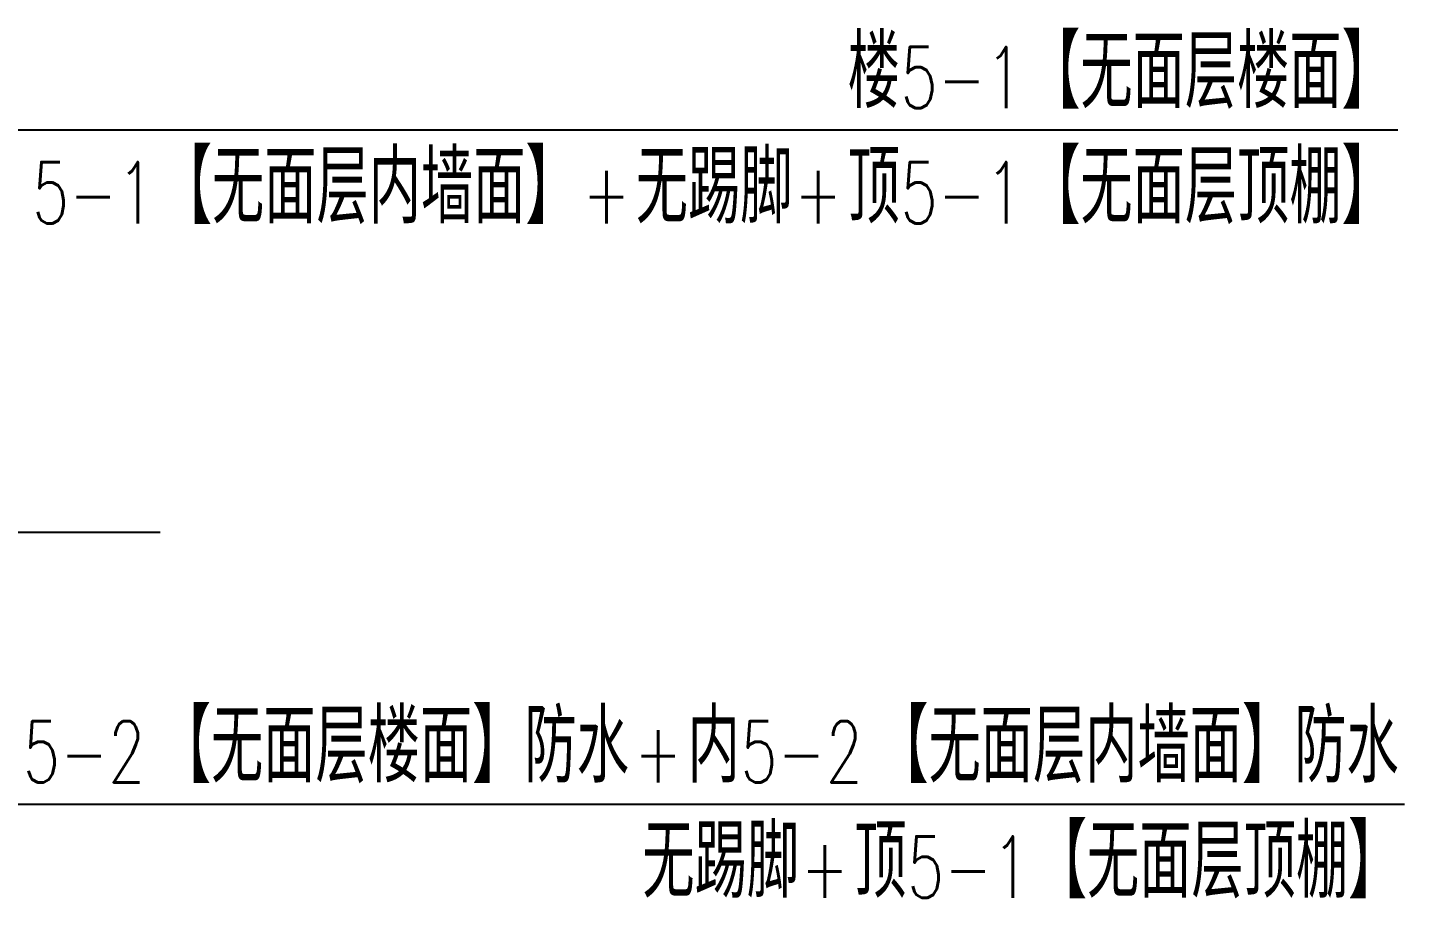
# Model space of a CAD drawing. Extents: x -954573 to 446329, y 489853 to 1226784.
# Drawn here: x -56896 to -23440, y 769826 to 790994 of the extents above; entities that cross this region are included whole.
import ezdxf

# ---------------------------------------------------------------- set-up
doc = ezdxf.new("R2010")
doc.units = 0
doc.header["$LTSCALE"] = 10
doc.header["$MEASUREMENT"] = 0
doc.linetypes.add('10平面$0$DOTE', pattern=[2.42, 2, -0.2, 0.02, -0.2])
for name, color, linetype in [('10平面$0$A-AXIS-DOTE', 8, '10平面$0$DOTE'), ('10平面$0$AS-WALL', 8, 'Continuous'), ('A-LIN-V', 9, 'Continuous'), ('建-引出', 3, 'Continuous')]:
    doc.layers.add(name, color=color, linetype=linetype)
doc.styles.add('A-STANDARD', font='SIMPLEX', dxfattribs={"bigfont": 'GBCBIG'})

# ---------------------------------------------------------------- blocks, each defined once
blk = doc.blocks.new('10平面$0$dote')
at = {"layer": '10平面$0$A-AXIS-DOTE'}
blk.add_line((167065, -26100), (130992.2, -26100), dxfattribs=at)
blk = doc.blocks.new('10平面')
at = {"layer": '10平面$0$AS-WALL'}
blk.add_blockref('10平面$0$dote', (-220736.4, 804820), dxfattribs=at)

msp = doc.modelspace()

# ---------------------------------------------------------------- block references
at = {"layer": 'A-LIN-V'}
msp.add_blockref('10平面', (0, 0), dxfattribs=at)

# ---------------------------------------------------------------- next in the draw order: linework, layer by layer
at = {"layer": '建-引出'}
for p, q in [((-60960, 788510), (-23600, 788510)), ((-60800, 772120), (-23440, 772120))]:
    msp.add_line(p, q, dxfattribs=at)

# ---------------------------------------------------------------- next in the draw order: texts
at = {"layer": '建-引出', "color": 7, "style": 'A-STANDARD'}
for s, height, p in [('楼', 1763, (-36966.7, 789035)), ('【无面层楼面】', 1762.96, (-32583.3, 789035)), ('【无面层内墙面】', 1762.96, (-53683.3, 786235)), ('无踢脚', 1762.96, (-42116.7, 786235)), ('顶', 1763, (-36966.7, 786235)), ('【无面层顶棚】', 1762.96, (-32583.3, 786235)), ('【无面层楼面】防水', 1762.96, (-53706.7, 772645)), ('内', 1763, (-40856.7, 772645)), ('【无面层内墙面】防水', 1762.96, (-36273.3, 772645)), ('无踢脚', 1762.96, (-41956.7, 769845)), ('顶', 1763, (-36806.7, 769845)), ('【无面层顶棚】', 1762.96, (-32423.3, 769845))]:
    msp.add_text(s, height=height, dxfattribs=at).set_placement(p)
at = {"layer": '建-引出', "color": 7, "style": 'A-STANDARD', "width": 0.705882}
for s, p in [('5-1', (-35683.3, 789035)), ('5-1', (-56783.3, 786235)), ('5-1', (-35683.3, 786235)), ('+', (-43416.7, 786235)), ('+', (-38266.7, 786235)), ('5-2', (-57006.7, 772645)), ('+', (-42156.7, 772645)), ('5-2', (-39573.3, 772645)), ('5-1', (-35523.3, 769845)), ('+', (-38106.7, 769845))]:
    msp.add_text(s, height=1487.5, dxfattribs=at).set_placement(p)

doc.saveas('drawing.dxf')
